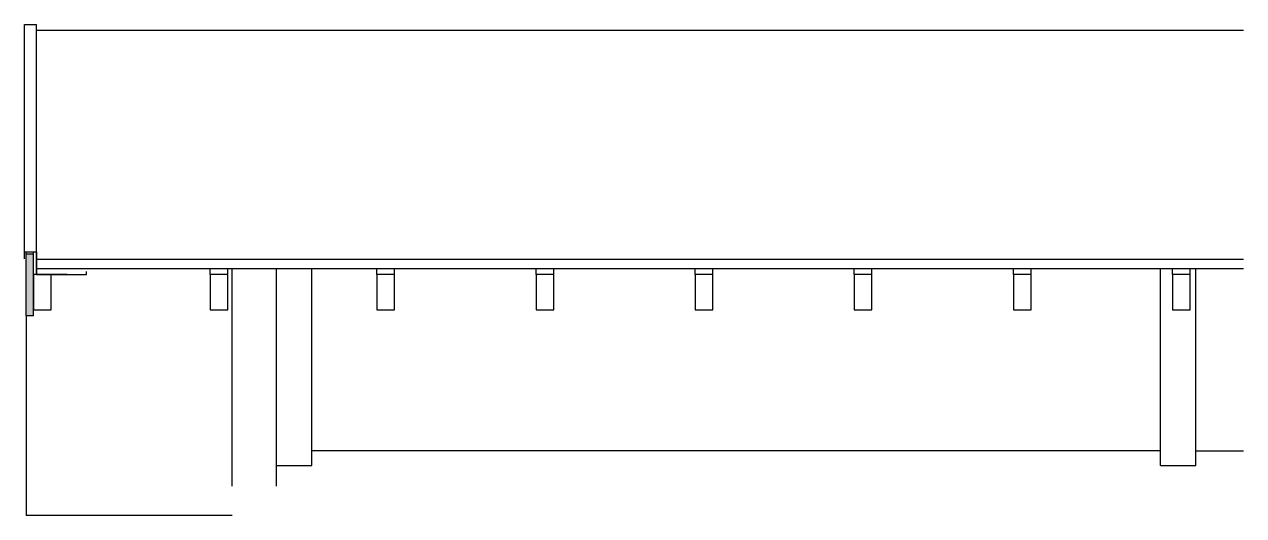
# Model space of a CAD drawing. Header units: millimetres. Extents: x 269.42 to 273.56, y 1074.53 to 1076.2.
import ezdxf

# ---------------------------------------------------------------- set-up
doc = ezdxf.new("R2010")
doc.units = ezdxf.units.MM
for name, color, linetype in [('021', 1, 'Continuous'), ('05', 5, 'Continuous'), ('Madeira', 42, 'Continuous')]:
    doc.layers.add(name, color=color, linetype=linetype)

msp = doc.modelspace()

# ---------------------------------------------------------------- hatches: boundary and pattern name
at = {"layer": 'Madeira'}
h = msp.add_hatch(color=42, dxfattribs=at)
h.dxf.hatch_style = 1
h.paths.add_polyline_path([(269.4276, 1075.2089), (269.4526, 1075.2089), (269.4526, 1075.4184), (269.4276, 1075.4184)])

# ---------------------------------------------------------------- linework, layer by layer
at = {"layer": '021'}
for p, q in [((269.422, 1076.1987), (269.4626, 1076.1987)), ((269.422, 1075.4263), (269.422, 1076.1987)), ((269.4626, 1075.3489), (269.4626, 1076.1987)), ((269.4626, 1076.1787), (273.5599, 1076.1787)), ((269.4276, 1075.2089), (269.4276, 1075.4263)), ((269.4526, 1075.4184), (269.4276, 1075.4184)), ((269.4526, 1075.2089), (269.4526, 1075.4263)), ((273.5599, 1075.3997), (269.4626, 1075.3997)), ((273.5599, 1075.3684), (269.4626, 1075.3684)), ((269.6327, 1075.3489), (269.6327, 1075.3594)), ((270.0526, 1075.3489), (270.0526, 1075.3684)), ((270.1126, 1075.3489), (270.1126, 1075.3684)), ((270.3976, 1074.6995), (270.3976, 1075.3684)), ((270.6187, 1075.3489), (270.6187, 1075.3684)), ((270.6187, 1075.3489), (270.6187, 1075.3684)), ((270.6787, 1075.3489), (270.6787, 1075.3684)), ((270.6787, 1075.3489), (270.6787, 1075.3684)), ((271.1587, 1075.3489), (271.1587, 1075.3684)), ((271.1587, 1075.3489), (271.1587, 1075.3684)), ((271.2187, 1075.3489), (271.2187, 1075.3684)), ((271.2187, 1075.3489), (271.2187, 1075.3684)), ((271.6987, 1075.3489), (271.6987, 1075.3684)), ((271.6987, 1075.3489), (271.6987, 1075.3684)), ((271.7587, 1075.3489), (271.7587, 1075.3684)), ((271.7587, 1075.3489), (271.7587, 1075.3684)), ((272.2387, 1075.3489), (272.2387, 1075.3684)), ((272.2387, 1075.3489), (272.2387, 1075.3684)), ((272.2987, 1075.3489), (272.2987, 1075.3684)), ((272.2987, 1075.3489), (272.2987, 1075.3684)), ((272.7787, 1075.3489), (272.7787, 1075.3684)), ((272.7787, 1075.3489), (272.7787, 1075.3684)), ((272.8387, 1075.3489), (272.8387, 1075.3684)), ((272.8387, 1075.3489), (272.8387, 1075.3684)), ((273.2776, 1074.6995), (273.2776, 1075.3684)), ((273.2776, 1074.6995), (273.2776, 1075.3684)), ((273.3187, 1075.3489), (273.3187, 1075.3684)), ((273.3187, 1075.3489), (273.3187, 1075.3684)), ((273.3787, 1075.3489), (273.3787, 1075.3684)), ((273.3787, 1075.3489), (273.3787, 1075.3684)), ((273.3976, 1074.6995), (273.3976, 1075.3684)), ((273.3976, 1074.6995), (273.3976, 1075.3684)), ((269.4526, 1075.2089), (269.4276, 1075.2089)), ((269.4276, 1075.2089), (269.4276, 1074.5295)), ((273.2776, 1074.7495), (270.3976, 1074.7495)), ((273.2776, 1074.7495), (270.3976, 1074.7495)), ((273.3976, 1074.7495), (273.5599, 1074.7495)), ((273.3976, 1074.7495), (273.5599, 1074.7495)), ((270.2776, 1074.6995), (270.3976, 1074.6995)), ((273.2776, 1074.6995), (273.3976, 1074.6995)), ((273.2776, 1074.6995), (273.3976, 1074.6995)), ((270.1276, 1074.5295), (269.4276, 1074.5295))]:
    msp.add_line(p, q, dxfattribs=at)
for points in [[(269.422, 1075.4016), (269.422, 1075.4263), (269.4626, 1075.4263), (269.4626, 1075.3489), (269.6327, 1075.3489)], [(269.5674, 1075.3489), (269.4526, 1075.3489)]]:
    msp.add_lwpolyline(points, dxfattribs=at)
for points in [[(269.4526, 1075.2289), (269.5126, 1075.2289), (269.5126, 1075.3489), (269.4526, 1075.3489)], [(270.0526, 1075.2289), (270.1126, 1075.2289), (270.1126, 1075.3489), (270.0526, 1075.3489)], [(270.6187, 1075.2289), (270.6787, 1075.2289), (270.6787, 1075.3489), (270.6187, 1075.3489)], [(270.6187, 1075.2289), (270.6787, 1075.2289), (270.6787, 1075.3489), (270.6187, 1075.3489)], [(271.1587, 1075.2289), (271.2187, 1075.2289), (271.2187, 1075.3489), (271.1587, 1075.3489)], [(271.1587, 1075.2289), (271.2187, 1075.2289), (271.2187, 1075.3489), (271.1587, 1075.3489)], [(271.6987, 1075.2289), (271.7587, 1075.2289), (271.7587, 1075.3489), (271.6987, 1075.3489)], [(271.6987, 1075.2289), (271.7587, 1075.2289), (271.7587, 1075.3489), (271.6987, 1075.3489)], [(272.2387, 1075.2289), (272.2987, 1075.2289), (272.2987, 1075.3489), (272.2387, 1075.3489)], [(272.2387, 1075.2289), (272.2987, 1075.2289), (272.2987, 1075.3489), (272.2387, 1075.3489)], [(272.7787, 1075.2289), (272.8387, 1075.2289), (272.8387, 1075.3489), (272.7787, 1075.3489)], [(272.7787, 1075.2289), (272.8387, 1075.2289), (272.8387, 1075.3489), (272.7787, 1075.3489)], [(273.3187, 1075.2289), (273.3787, 1075.2289), (273.3787, 1075.3489), (273.3187, 1075.3489)], [(273.3187, 1075.2289), (273.3787, 1075.2289), (273.3787, 1075.3489), (273.3187, 1075.3489)]]:
    msp.add_lwpolyline(points, close=True, dxfattribs=at)
at = {"layer": '05'}
for p, q in [((270.1276, 1074.6295), (270.1276, 1075.3684)), ((270.2776, 1074.6295), (270.2776, 1075.3684))]:
    msp.add_line(p, q, dxfattribs=at)

doc.saveas('drawing.dxf')
